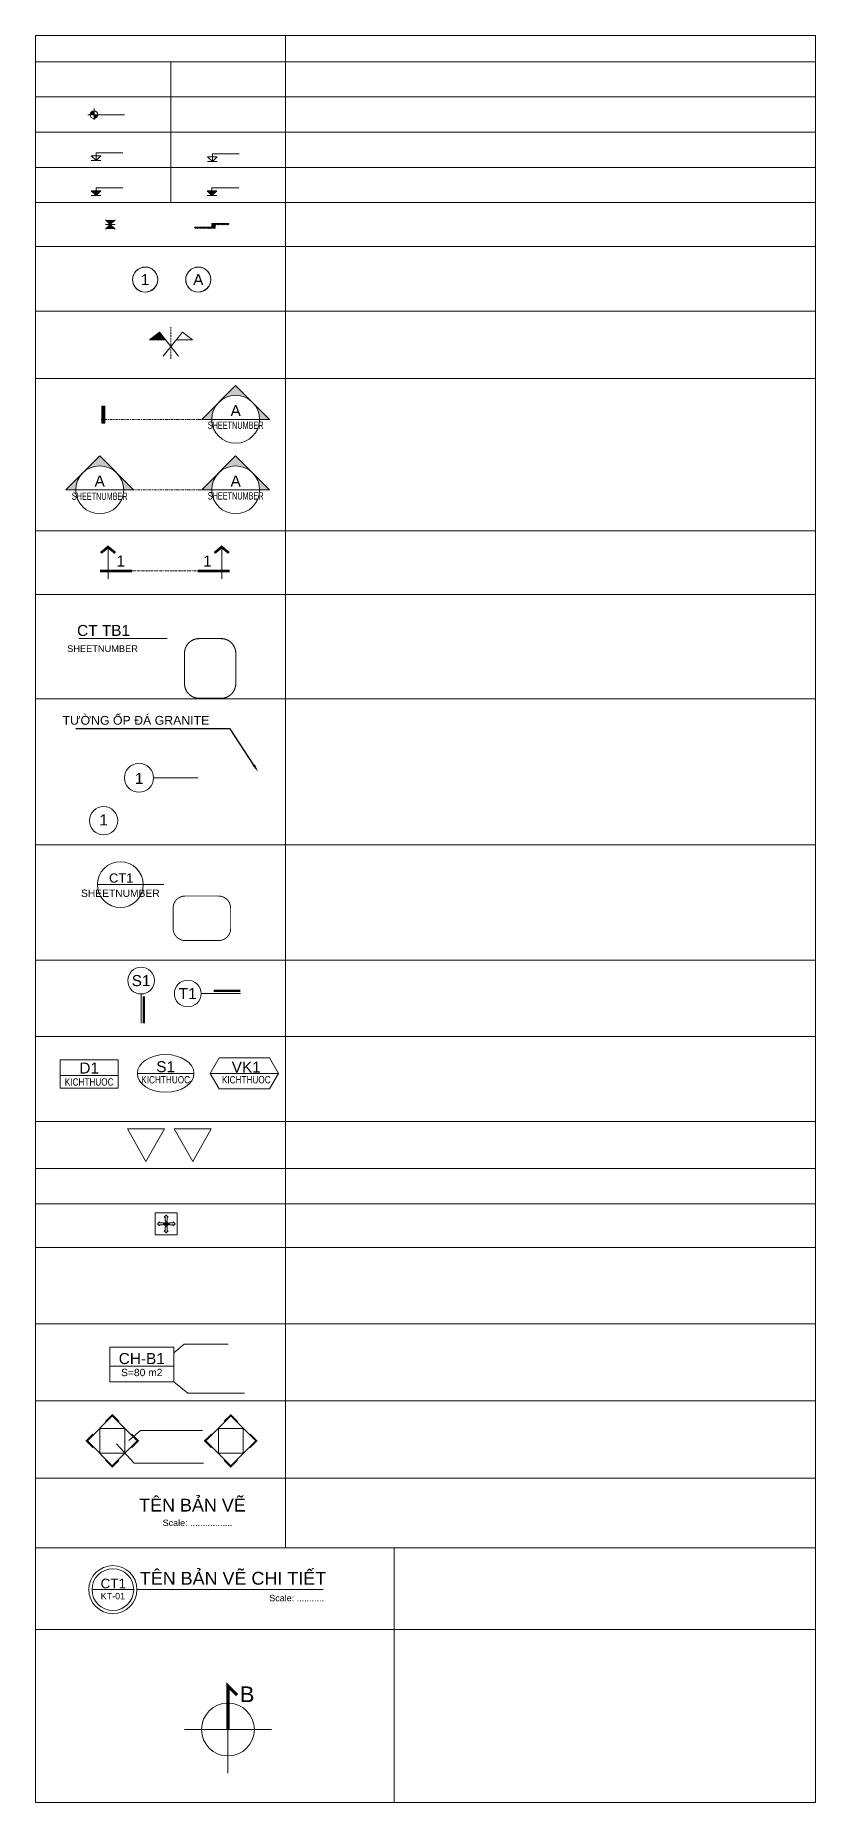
# Paper-space layout 'M58' of a CAD drawing. Header units: millimetres. Extents: x -299 to 929, y -16 to 624.
# Drawn here: x 716 to 928.6, y -0.5 to 481.5 of the extents above.
import ezdxf
from ezdxf import colors
from ezdxf.entities.mleader import LeaderData, LeaderLine
from ezdxf.enums import TextEntityAlignment as Align
from ezdxf.math import Vec2, Vec3

# ---------------------------------------------------------------- set-up
doc = ezdxf.new("R2010")
doc.units = ezdxf.units.MM
doc.header["$MEASUREMENT"] = 0
doc.set_wipeout_variables(frame=1)
doc.linetypes.add('CENTER', pattern=[3, 1.5, -0.5, 0.5, -0.5])
doc.linetypes.add('HIDDEN', pattern=[0.75, 0.5, -0.25])
doc.layers.get('Defpoints').update_dxf_attribs({"color": 6})
for name, color, linetype, lineweight in [('A-HATCH', 251, 'Continuous', 5), ('A-KY HIEU', 34, 'Continuous', 20), ('A-NET KHUAT', 250, 'HIDDEN', 9), ('A-NET THAY', 125, 'Continuous', 18)]:
    doc.layers.add(name, color=color, linetype=linetype, lineweight=lineweight)
doc.styles.add('A1-arial', font='arial.ttf', dxfattribs={"width": 0.8})
doc.styles.get("Standard").update_dxf_attribs({"font": 'arial.ttf'})

# ---------------------------------------------------------------- blocks, each defined once
blk = doc.blocks.new('Tag - Metric')
blk.add_lwpolyline([(0, 3.44), (-1.1, 3.26), (-2.06, 2.76), (-2.71, 2.12), (-3.13, 1.43), (-3.37, 0.73), (-3.44, 0), (-3.3, -0.99), (-2.83, -1.96), (-2.11, -2.72), (-1.16, -3.24), (0, -3.44), (1.28, -3.19), (2.29, -2.57), (2.96, -1.75), (3.33, -0.88), (3.44, 0), (3.34, 0.84), (3.08, 1.53), (2.65, 2.2), (1.84, 2.91), (1.07, 3.27), (0, 3.44)], close=True)
blk.add_circle((0, 0), 3.44)
at = {"style": 'A1-arial', "flags": 8}
blk.add_attdef('1', text='', height=3, dxfattribs=at).set_placement((0, 0), align=Align.MIDDLE_CENTER)
blk = doc.blocks.new('chenhcot')
at = {"layer": 'A-KY HIEU'}
h = blk.add_hatch(color=256, dxfattribs=at)
h.paths.add_polyline_path([(200, 187), (0, 187), (0, 0)])
h.paths.add_polyline_path([(0, 187), (-200, 187), (0, 0)])
h = blk.add_hatch(color=256, dxfattribs=at)
h.paths.add_polyline_path([(200, -188), (0, -188), (0, 0)])
h.paths.add_polyline_path([(0, -188), (-200, -188), (0, 0)])
for p, q in [((-200, 187), (0, 0)), ((-200, -188), (0, 0)), ((-200, 0), (200, 0)), ((0, 0), (200, 187)), ((0, 0), (200, -188))]:
    blk.add_line(p, q, dxfattribs=at)
at = {"color": 6, "style": 'A1-arial'}
for tag, p in [('%%P0.000', (-565, 283)), ('-0.050', (-570, -551))]:
    blk.add_attdef(tag, p, '', height=250, dxfattribs=at)
blk = doc.blocks.new('cotxaytho')
at = {"layer": 'A-KY HIEU'}
h = blk.add_hatch(color=256, dxfattribs=at)
h.paths.add_polyline_path([(200, 188), (0, 188), (0, 0)])
h.paths.add_polyline_path([(0, 188), (-200, 188), (0, 0)])
for p, q in [((-200, 188), (0, 0)), ((-200, 188), (200, 188)), ((-200, 0), (200, 0)), ((0, 312), (0, 0)), ((0, 312), (1100, 312)), ((0, 0), (200, 188))]:
    blk.add_line(p, q, dxfattribs=at)
at = {"color": 6, "style": 'A1-arial'}
blk.add_attdef('-0.050', (35, 402), '', height=250, dxfattribs=at)
blk = doc.blocks.new('cothoanthien')
at = {"layer": 'A-KY HIEU'}
for p, q in [((-200, 188), (200, 188)), ((-200, 188), (0, 0)), ((-200, 0), (200, 0)), ((0, 312), (1100, 312)), ((0, 312), (0, 0)), ((0, 0), (200, 188))]:
    blk.add_line(p, q, dxfattribs=at)
at = {"color": 6, "style": 'A1-arial'}
blk.add_attdef('%%P0.000', (36, 390), '', height=250, dxfattribs=at)
blk = doc.blocks.new('cotMB')
h = blk.add_hatch(color=256)
h.paths.add_polyline_path([(0, 156, 0.414214), (-156, 0), (0, 0)])
h.paths.add_polyline_path([(156, 0), (0, 0), (0, -156, 0.414214)])
for p, q in [((-256, 0), (1244, 0)), ((0, 256), (0, -206))]:
    blk.add_line(p, q)
blk.add_circle((0, 0), 156)
at = {"color": 6, "style": 'A1-arial'}
for tag, p in [('%%P0.000', (200, 85)), ('-0.050', (200, -317))]:
    blk.add_attdef(tag, p, '', height=250, dxfattribs=at)
blk = doc.blocks.new('KH-do doc')
at = {"layer": 'A-KY HIEU'}
blk.add_lwpolyline([(-1250, 0, 0, 100, 0), (-1000, 0, 0, 0, 0), (0, 0, 0, 0, 0)], format="xyseb", dxfattribs=at)
blk = doc.blocks.new('cot HTMC nhieutang')
at = {"layer": 'A-KY HIEU'}
for p, q in [((-200, 188), (200, 188)), ((-200, 188), (0, 0)), ((-200, 0), (200, 0)), ((0, 313), (1100, 313)), ((0, 313), (0, 0)), ((0, 0), (200, 188))]:
    blk.add_line(p, q, dxfattribs=at)
at = {"color": 6, "style": 'A1-arial'}
for p in [(36, 1880), (36, 1580), (36, 1280), (36, 980), (36, 680), (36, 380)]:
    blk.add_attdef('%%P0.000', p, '', height=250, dxfattribs=at)
blk = doc.blocks.new('cotthoMC-nhieutang')
at = {"layer": 'A-KY HIEU'}
h = blk.add_hatch(color=256, dxfattribs=at)
h.paths.add_polyline_path([(200, 188), (0, 188), (0, 0)])
h.paths.add_polyline_path([(0, 188), (-200, 188), (0, 0)])
for p, q in [((-200, 188), (0, 0)), ((-200, 188), (200, 188)), ((-200, 0), (200, 0)), ((0, 313), (0, 0)), ((0, 313), (1100, 313)), ((0, 0), (200, 188))]:
    blk.add_line(p, q, dxfattribs=at)
at = {"color": 6, "style": 'A1-arial'}
for p in [(35, 1902), (35, 1602), (35, 1302), (35, 1002), (35, 702), (35, 402)]:
    blk.add_attdef('-0.050', p, '', height=250, dxfattribs=at)
blk = doc.blocks.new('GC MBnéiThÊt')
at = {"layer": 'A-KY HIEU'}
blk.add_line((0, 0), (849, -849), dxfattribs=at)
blk.add_line((0, 0), (849, -849), dxfattribs=at)
for points in [[(0, -1697), (849, -849), (0, 0), (-849, -849)], [(-424, -424), (-424, -1273), (424, -1273), (424, -424), (-424, -424)]]:
    blk.add_lwpolyline(points, close=True, dxfattribs=at)
at = {"layer": 'A-KY HIEU', "const_width": 50}
for points in [[(230, -194), (0, 35), (-230, -194)], [(-654, -619), (-884, -849), (-654, -1078)], [(654, -1078), (884, -849), (654, -619)], [(-230, -1503), (0, -1732), (230, -1503)]]:
    blk.add_lwpolyline(points, dxfattribs=at)
at = {"color": 6, "style": 'A1-arial'}
for tag, height, p in [('2', 250, (0, -247)), ('1', 250, (-597, -849)), ('xxx', 300, (0, -849)), ('3', 250, (568, -849)), ('4', 250, (0, -1401))]:
    blk.add_attdef(tag, text='', height=height, dxfattribs=at).set_placement(p, align=Align.MIDDLE)
blk = doc.blocks.new('KH-Doixung')
at = {"layer": 'A-KY HIEU'}
blk.add_hatch(color=256, dxfattribs=at).paths.add_polyline_path([(-461, 582), (-857, 269), (-213, 269)])
blk.add_hatch(color=256, dxfattribs=at).paths.add_polyline_path([(-461, 582), (-857, 269), (-213, 269)])
for p, q in [((-461, 582), (-857, 269)), ((-461, 582), (-857, 269)), ((-857, 269), (-213, 269)), ((-857, 269), (-213, 269)), ((-461, 582), (303, -383)), ((-461, 582), (303, -383)), ((461, 582), (-303, -383)), ((461, 582), (-303, -383)), ((857, 269), (213, 269)), ((857, 269), (213, 269)), ((461, 582), (857, 269)), ((461, 582), (857, 269))]:
    blk.add_line(p, q, dxfattribs=at)
blk = doc.blocks.new('HGIO2')
at = {"linetype": 'ByBlock'}
for p, q in [((0, -828), (0, 828)), ((-828, 0), (828, 0))]:
    blk.add_line(p, q, dxfattribs=at)
at = {"linetype": 'ByBlock', "const_width": 59.4}
blk.add_lwpolyline([(0, 0), (0, 828), (174, 656)], dxfattribs=at)
at = {"linetype": 'ByBlock'}
blk.add_circle((0, 0), 503, dxfattribs=at)
at = {"color": 6, "style": 'A1-arial'}
blk.add_text('B', height=300, dxfattribs=at).set_placement((224, 521))
blk = doc.blocks.new('DIEM OP LAT DAU TIEN')
at = {"layer": 'A-KY HIEU'}
h = blk.add_hatch(color=256, dxfattribs=at)
edge = h.paths.add_edge_path()
edge.add_arc((0, 0), 0.273, 0, 360)
for p, q in [((-0.55, 0), (0.55, 0)), ((0, 0.55), (0, -0.55))]:
    blk.add_line(p, q, dxfattribs=at)
for points in [[(-0.76, 0.27), (-1.85, 0.27), (-1.85, 0.55), (-2.4, 0), (-1.85, -0.55), (-1.85, -0.27), (-0.76, -0.27)], [(0.27, 0.76), (0.27, 1.85), (0.55, 1.85), (0, 2.4), (-0.55, 1.85), (-0.27, 1.85), (-0.27, 0.76)], [(0.76, 0.27), (1.85, 0.27), (1.85, 0.55), (2.4, 0), (1.85, -0.55), (1.85, -0.27), (0.76, -0.27)], [(0.27, -0.76), (0.27, -1.85), (0.55, -1.85), (0, -2.4), (-0.55, -1.85), (-0.27, -1.85), (-0.27, -0.76)]]:
    blk.add_lwpolyline(points, close=True, dxfattribs=at)
for radius in [0.545, 0.273]:
    blk.add_circle((0, 0), radius, dxfattribs=at)
blk = doc.blocks.new('CHENH CAO DO')
at = {"layer": 'A-HATCH'}
h = blk.add_hatch(dxfattribs=at)
h.set_pattern_fill('ANSI31', color=256, scale=2.4, angle=180, style=0)
h.set_pattern_definition([(225, (-72.19446, -571.7625), (0.21213203, -0.21213203), [])])
h.paths.add_polyline_path([(1.2, 0.7), (5.6, 0.7), (5.6, 1.2), (0, 1.2), (0, 0), (-5.6, 0), (-5.6, -0.5), (1.2, -0.5)])
at = {"layer": 'A-KY HIEU'}
blk.add_lwpolyline([(-5.6, 0), (0, 0), (0, 1.2), (5.6, 1.2)], dxfattribs=at)
blk = doc.blocks.new('VATLIEU SAN')
blk.add_wipeout([(-5.88, 10.46), (5.88, 10.46), (0, 0)]).dxf.layer = 'Defpoints'
at = {"layer": 'A-KY HIEU'}
blk.add_lwpolyline([(-5.88, 10.46), (5.88, 10.46), (0, 0)], close=True, dxfattribs=at)
blk = doc.blocks.new('*U47')
h = blk.add_hatch(color=256)
edge = h.paths.add_edge_path()
edge.add_line((-37.05, 0), (-39.76, 0))
edge.add_line((-39.76, 0), (-30.52, 9.24))
edge.add_line((-30.52, 9.24), (-21.28, 0))
edge.add_line((-21.28, 0), (-23.99, 0))
edge.add_arc((-30.52, 0), 6.53, 360, 540)
h = blk.add_hatch(color=256)
edge = h.paths.add_edge_path()
edge.add_line((0, 0), (-2.71, 0))
edge.add_line((-2.71, 0), (6.53, 9.24))
edge.add_line((6.53, 9.24), (15.77, 0))
edge.add_line((15.77, 0), (13.06, 0))
edge.add_arc((6.53, 0), 6.53, 360, 540)
for p, q in [((-37.05, 0), (-23.99, 0)), ((0, 0), (13.06, 0))]:
    blk.add_line(p, q)
at = {"linetype": 'CENTER', "ltscale": 0.5}
blk.add_line((0, 0), (-23.99, 0), dxfattribs=at)
for points in [[(-37.05, 0), (-39.76, 0), (-30.52, 9.24), (-21.28, 0), (-23.99, 0, 1)], [(0, 0), (-2.71, 0), (6.53, 9.24), (15.77, 0), (13.06, 0, 1)]]:
    blk.add_lwpolyline(points, format="xyb", close=True)
for centre in [(-30.52, 0), (6.53, 0)]:
    blk.add_circle(centre, 6.53)
at = {"style": 'A1-arial', "flags": 8}
for tag, p in [('VIEWNUMBER-B', (-30.52, 0)), ('VIEWNUMBER', (6.53, 0))]:
    blk.add_attdef(tag, text='', height=3, dxfattribs=at).set_placement(p, align=Align.BOTTOM_CENTER)
at = {"style": 'A1-arial', "width": 0.65, "flags": 8}
for tag, p in [('SHEETNUMBER-B', (-30.52, -0.74)), ('SHEETNUMBER', (6.53, -0.64))]:
    blk.add_attdef(tag, text='', height=2, dxfattribs=at).set_placement(p, align=Align.TOP_CENTER)
blk = doc.blocks.new('*U45')
h = blk.add_hatch(color=256)
edge = h.paths.add_edge_path()
edge.add_line((0, 0), (-2.71, 0))
edge.add_line((-2.71, 0), (6.53, 9.24))
edge.add_line((6.53, 9.24), (15.77, 0))
edge.add_line((15.77, 0), (13.06, 0))
edge.add_arc((6.53, 0), 6.53, 360, 540)
blk.add_hatch(color=256).paths.add_polyline_path([(-29.9, 3.57), (-29.15, 3.57), (-29.15, -1), (-29.9, -1)])
at = {"linetype": 'CENTER', "ltscale": 0.5}
blk.add_line((0, 0), (-30.15, 0), dxfattribs=at)
blk.add_line((0, 0), (13.06, 0))
blk.add_lwpolyline([(0, 0), (-2.71, 0), (6.53, 9.24), (15.77, 0), (13.06, 0, 1)], format="xyb", close=True)
blk.add_lwpolyline([(-29.9, 3.57), (-29.15, 3.57), (-29.15, -1), (-29.9, -1)], close=True)
blk.add_circle((6.53, 0), 6.53)
at = {"style": 'A1-arial', "flags": 8}
blk.add_attdef('VIEWNUMBER', text='', height=3, dxfattribs=at).set_placement((6.53, 0), align=Align.BOTTOM_CENTER)
at = {"style": 'A1-arial', "width": 0.65, "flags": 8}
blk.add_attdef('SHEETNUMBER', text='', height=2, dxfattribs=at).set_placement((6.53, -0.61), align=Align.TOP_CENTER)
blk = doc.blocks.new('*U38')
for p, q in [((-31.56, -5.68), (-31.56, 4.47)), ((4.57, -5.68), (4.57, 4.47))]:
    blk.add_line(p, q)
at = {"const_width": 0.813}
for points in [[(-33.85, 2.58), (-31.56, 4.47), (-29.28, 2.58)], [(6.86, 2.58), (4.57, 4.47), (2.29, 2.58)], [(-23.94, -3.15), (-34.11, -3.15)], [(-3.05, -3.15), (7.12, -3.15)]]:
    blk.add_lwpolyline(points, dxfattribs=at)
at = {"linetype": 'CENTER', "ltscale": 0.5}
blk.add_lwpolyline([(-23.94, -3.15), (-3.05, -3.15)], dxfattribs=at)
at = {"style": 'A1-arial'}
for tag, p in [('1', (-27.53, 0)), ('2', (0, 0))]:
    blk.add_attdef(tag, text='', height=3.5, dxfattribs=at).set_placement(p, align=Align.MIDDLE_CENTER)
blk = doc.blocks.new('*U36')
blk.add_lwpolyline([(-18.96, 0), (-4.84, 0)])
blk.add_lwpolyline([(-4.84, 0, 0, 0, 0), (-1.25, -4.07, 0.96, 0, 0), (0.39, -5.93, 0, 0, 0)], format="xyseb")
blk.add_circle((-23.57, 0), 4.61)
at = {"style": 'A1-arial', "flags": 8}
blk.add_attdef('VIEW-NUMBER', text='', height=3.5, dxfattribs=at).set_placement((-23.5, -0.18), align=Align.MIDDLE_CENTER)
blk = doc.blocks.new('KH-So Caukien')
at = {"layer": 'A-KY HIEU'}
blk.add_circle((0, 0), 225, dxfattribs=at)
at = {"layer": 'A-KY HIEU', "color": 6, "style": 'A1-arial'}
blk.add_attdef('12', text='', height=250, dxfattribs=at).set_placement((0, 0), align=Align.MIDDLE_CENTER)
blk = doc.blocks.new('*U33')
blk.add_line((-27.18, 4.15), (-12.18, 4.15))
blk.add_lwpolyline([(-13.28, 4.15), (-5.39, 4.15)])
blk.add_lwpolyline([(-5.39, 4.15, 0, 0, 0), (-2.86, 1.15, 0.96, 0, 0), (-1.26, -0.75, 0, 0, 0)], format="xyseb")
at = {"linetype": 'HIDDEN', "ltscale": 0.3, "const_width": 0.3}
blk.add_lwpolyline([(1.57, -14.16), (12.41, -14.16, 0.414214), (16.41, -10.16), (16.41, -3.58, 0.414214), (12.41, 0.42), (1.57, 0.42, 0.414214), (-2.43, -3.58), (-2.43, -10.16, 0.414214)], format="xyb", close=True, dxfattribs=at)
blk.add_circle((-19.68, 4.15), 7.5)
at = {"style": 'A1-arial', "flags": 8}
for tag, height, p in [('VIEW-NUMBER', 3, (-19.39, 6.32)), ('SHEETNUMBER', 2.4, (-19.66, 1.34))]:
    blk.add_attdef(tag, text='', height=height, dxfattribs=at).set_placement(p, align=Align.MIDDLE_CENTER)
blk = doc.blocks.new('*U34')
blk.add_line((0, -4.25), (0, -13.54))
at = {"const_width": 0.75}
blk.add_lwpolyline([(0.83, -13.54), (0.83, -5.04)], dxfattribs=at)
blk.add_circle((0, 0), 4.25)
at = {"style": 'A1-arial'}
blk.add_attdef('FN', text='', height=3.5, dxfattribs=at).set_placement((0, 0), align=Align.MIDDLE_CENTER)
blk = doc.blocks.new('*U30')
blk.add_line((4.25, 0), (16.78, 0))
at = {"const_width": 0.75}
blk.add_lwpolyline([(16.78, 0.83), (8.28, 0.83)], dxfattribs=at)
blk.add_circle((0, 0), 4.25)
at = {"style": 'A1-arial'}
blk.add_attdef('FN', text='', height=3.5, dxfattribs=at).set_placement((0, 0), align=Align.MIDDLE_CENTER)
blk = doc.blocks.new('CUA DI A2-A3')
blk.add_line((-7.87, 0), (7.87, 0))
blk.add_lwpolyline([(-7.87, -3.43), (7.87, -3.43), (7.87, 4.29), (-7.87, 4.29)], close=True)
at = {"style": 'A1-arial'}
blk.add_attdef('KYHIEU', text='', height=3, dxfattribs=at).set_placement((0, 3.54), align=Align.TOP_CENTER)
blk.add_attdef('KICHTHUOC', text='', height=2, dxfattribs=at).set_placement((0, -3.36), align=Align.BOTTOM_CENTER)
blk = doc.blocks.new('CUASO A2-A3')
blk.add_line((-7.71, 0), (7.71, 0))
blk.add_ellipse((0, 0), major_axis=(-7.71, 0), ratio=0.666667)
at = {"style": 'A1-arial'}
blk.add_attdef('KYHIEU', text='', height=3, dxfattribs=at).set_placement((0, 3.33), align=Align.TOP_CENTER)
blk.add_attdef('KICHTHUOC', text='', height=2, dxfattribs=at).set_placement((0, -3.33), align=Align.BOTTOM_CENTER)
blk = doc.blocks.new('VACHKINH A2-A3')
blk.add_line((-9.29, 0), (9.29, 0))
blk.add_lwpolyline([(-9.29, 0), (-6.86, -4.22), (6.86, -4.22), (9.29, 0), (6.86, 4.22), (-6.86, 4.22)], close=True)
at = {"style": 'A1-arial'}
blk.add_attdef('KYHIEU', text='', height=3, dxfattribs=at).set_placement((0.52, 3.22), align=Align.TOP_CENTER)
blk.add_attdef('KICHTHUOC', text='', height=2, dxfattribs=at).set_placement((0.52, -3.33), align=Align.BOTTOM_CENTER)
blk = doc.blocks.new('ky hieu phong 2')
blk.add_line((-8.37, 0), (9.09, 0))
blk.add_lwpolyline([(-8.37, -4.29), (9.09, -4.29), (9.09, 5.14), (-8.37, 5.14)], close=True)
at = {"style": 'A1-arial'}
blk.add_attdef('KYHIEU', text='', height=3, dxfattribs=at).set_placement((0.36, 3.54), align=Align.TOP_CENTER)
blk.add_attdef('KICHTHUOC', text='', height=2, dxfattribs=at).set_placement((0.36, -3.36), align=Align.BOTTOM_CENTER)
blk = doc.blocks.new('Drawing Title - Metric')
at = {"style": 'A1-arial', "flags": 8}
blk.add_attdef('VIEWNAME', text='', height=4, dxfattribs=at).set_placement((25.62, -12.99), align=Align.BOTTOM_LEFT)
blk.add_attdef('VPSCALE', text='', height=2, dxfattribs=at).set_placement((54.7, -14.31), align=Align.TOP_RIGHT)
blk = doc.blocks.new('*U44')
for p, q in [((7.5, 0), (65.53, 0.01)), ((6.5, 0), (-6.5, 0))]:
    blk.add_line(p, q)
for radius in [7.5, 6.5]:
    blk.add_circle((0, 0.01), radius)
at = {"style": 'A1-arial', "flags": 8}
blk.add_attdef('VIEWNAME', text='', height=4, dxfattribs=at).set_placement((8.38, 3.54), align=Align.MIDDLE_LEFT)
for tag, height, p in [('VIEWNUMBER', 3, (0.13, 1.91)), ('SHEETNUMBER', 2, (0, -2.02))]:
    blk.add_attdef(tag, text='', height=height, dxfattribs=at).set_placement(p, align=Align.MIDDLE_CENTER)
blk.add_attdef('VPSCALE', text='', height=2, dxfattribs=at).set_placement((65.78, -2.62), align=Align.MIDDLE_RIGHT)
blk = doc.blocks.new('*U49')
blk.add_line((-30.15, 0), (-17.35, 0))
blk.add_lwpolyline([(-17.35, 0), (-6.12, 0)])
blk.add_lwpolyline([(-6.12, 0, 0, 0, 0), (-2.78, -4.83, 0.96, 0, 0), (-1.36, -6.87, 0, 0, 0)], format="xyseb")
at = {"linetype": 'HIDDEN', "ltscale": 0.3, "const_width": 0.3}
blk.add_lwpolyline([(2.61, -16.33), (8.58, -16.33, 0.414214), (12.58, -12.33), (12.58, -4.05, 0.414214), (8.58, -0.05), (2.61, -0.05, 0.414214), (-1.39, -4.05), (-1.39, -12.33, 0.414214)], format="xyb", close=True, dxfattribs=at)
at = {"style": 'A1-arial', "flags": 8}
for tag, height, p in [('VIEW-NUMBER', 3, (-23.45, 2.17)), ('SHEETNUMBER', 1.8, (-23.73, -2.81))]:
    blk.add_attdef(tag, text='', height=height, dxfattribs=at).set_placement(p, align=Align.MIDDLE_CENTER)

psp = doc.layouts.new('M58')

# ---------------------------------------------------------------- linework, layer by layer
at = {"layer": 'A-KY HIEU'}
psp.add_lwpolyline([(748.7, 160.31), (754.7, 160.31), (754.7, 154.31), (748.7, 154.31)], close=True, dxfattribs=at)
for points in [[(753.75, 122.17), (756.56, 124.57), (768.55, 124.57)], [(753.75, 114.29), (757.58, 111.19), (773, 111.19)], [(738.15, 97.34), (742.93, 92.12), (761.86, 92.12)], [(741.46, 98.23), (744.65, 100.96), (761.54, 100.96)]]:
    psp.add_lwpolyline(points, dxfattribs=at)
at = {"layer": 'A-NET KHUAT'}
psp.add_line((752.96, 393.27), (752.96, 401.94), dxfattribs=at)
at = {"layer": 'A-NET THAY'}
for p, q in [((784.15, 481.48), (784.15, 69.01)), ((716.02, 474.28), (928.65, 474.28)), ((752.93, 435.88), (752.93, 474.28)), ((716.02, 464.68), (928.65, 464.68)), ((716.02, 455.08), (928.65, 455.08)), ((716.02, 445.48), (928.65, 445.48)), ((716.02, 435.88), (928.65, 435.88)), ((716.02, 423.88), (928.65, 423.88)), ((716.02, 406.28), (928.65, 406.28)), ((716.02, 387.94), (928.65, 387.94)), ((716.02, 346.36), (928.65, 346.36)), ((716.02, 328.96), (928.65, 328.96)), ((716.02, 300.53), (928.65, 300.53)), ((716.02, 260.7), (928.65, 260.7)), ((716.02, 229.26), (928.65, 229.26)), ((716.02, 208.47), (928.65, 208.47)), ((716.02, 185.25), (928.65, 185.25)), ((716.02, 172.41), (928.65, 172.41)), ((716.02, 162.81), (928.65, 162.81)), ((716.02, 150.94), (928.65, 150.94)), ((716.02, 130.1), (928.65, 130.1)), ((716.02, 109.04), (928.65, 109.04)), ((716.02, 87.97), (928.65, 87.97)), ((716.02, 69.01), (928.65, 69.01)), ((813.8, 69.01), (813.8, -0.51)), ((716.02, 46.67), (928.65, 46.67)), ((716.02, -0.51), (928.65, -0.51))]:
    psp.add_line(p, q, dxfattribs=at)

# ---------------------------------------------------------------- block references
at = {"layer": 'A-HATCH'}
for name, p, xscale, yscale, zscale in [('chenhcot', (736.42, 429.9), 0.006666666666569654, 0.006666666666569654, 0.006666666666569654), ('KH-do doc', (757.62, 166.32), 0.00866666666654055, 0.00866666666654055, 0.00866666666654055)]:
    psp.add_blockref(name, p, dxfattribs=dict(at, xscale=xscale, yscale=yscale, zscale=zscale))
at = {"layer": 'A-KY HIEU'}
for name, p, xscale, yscale, zscale in [('cotMB', (732, 459.84), 0.006666666666569654, 0.006666666666569654, 0.006666666666569654), ('cothoanthien', (732.54, 447.33), 0.006666666666569654, 0.006666666666569654, 0.006666666666569654), ('cot HTMC nhieutang', (764.26, 447.06), 0.006666666666569654, 0.006666666666569654, 0.006666666666569654), ('cotxaytho', (732.54, 437.82), 0.006666666666569654, 0.006666666666569654, 0.006666666666569654), ('cotthoMC-nhieutang', (764.15, 437.82), 0.006666666666569654, 0.006666666666569654, 0.006666666666569654), ('GC MBnéiThÊt', (736.98, 104.95), 0.007999999999883585, 0.007999999999883585, 0.007999999999883585), ('GC MBnéiThÊt', (769.27, 104.95), 0.007999999999883585, 0.007999999999883585, 0.007999999999883585), ('HGIO2', (768.5, 19.43), 0.01432835820887703, 0.01432835820887703, 0.01432835820887703)]:
    psp.add_blockref(name, p, dxfattribs=dict(at, xscale=xscale, yscale=yscale, zscale=zscale))
ref = psp.add_blockref('Tag - Metric', (745.95, 414.87), dxfattribs=dict(at, xscale=0.9958624542824018, yscale=0.9958624542824018, zscale=0.9958624542824018))
ref.add_attrib('DETAIL#', '1', dxfattribs={"layer": '0', "height": 3, "style": 'A1-arial'}).set_placement((745.95, 414.87), align=Align.MIDDLE_CENTER)
ref = psp.add_blockref('Tag - Metric', (760.41, 414.87), dxfattribs=dict(at, xscale=0.9958624542824018, yscale=0.9958624542824018, zscale=0.9958624542824018))
ref.add_attrib('DETAIL#', 'A', dxfattribs={"layer": '0', "height": 3, "style": 'A1-arial'}).set_placement((760.41, 414.87), align=Align.MIDDLE_CENTER)
ref = psp.add_blockref('*U45', (764.07, 376.75), dxfattribs=at)
ref.add_attrib('SHEETNUMBER', 'SHEETNUMBER', dxfattribs={"layer": '0', "height": 2, "style": 'A1-arial', "width": 0.65}).set_placement((770.6, 376.15), align=Align.TOP_CENTER)
ref.add_attrib('VIEWNUMBER', 'A', dxfattribs={"layer": '0', "height": 3, "style": 'A1-arial'}).set_placement((770.6, 376.75), align=Align.BOTTOM_CENTER)
ref = psp.add_blockref('*U47', (764.07, 357.53), dxfattribs=at)
ref.add_attrib('VIEWNUMBER', 'A', dxfattribs={"layer": '0', "height": 3, "style": 'A1-arial'}).set_placement((770.6, 357.53), align=Align.BOTTOM_CENTER)
ref.add_attrib('SHEETNUMBER', 'SHEETNUMBER', dxfattribs={"layer": '0', "height": 2, "style": 'A1-arial', "width": 0.65}).set_placement((770.6, 356.89), align=Align.TOP_CENTER)
ref.add_attrib('VIEWNUMBER-B', 'A', dxfattribs={"layer": '0', "height": 3, "style": 'A1-arial'}).set_placement((733.55, 357.53), align=Align.BOTTOM_CENTER)
ref.add_attrib('SHEETNUMBER-B', 'SHEETNUMBER', dxfattribs={"layer": '0', "height": 2, "style": 'A1-arial', "width": 0.65}).set_placement((733.55, 356.79), align=Align.TOP_CENTER)
for name, p, xscale, yscale, zscale, values in [('*U38', (762.87, 338.11), 0.8571428571428571, 0.8571428571428571, 0.8571428571428571, {'2': '1', '1': '1'}), ('*U33', (755.56, 246.4), 0.8333333333333334, 0.8333333333333334, 0.8333333333333334, {'VIEW-NUMBER': 'CT1', 'SHEETNUMBER': 'SHEETNUMBER'}), ('*U34', (744.83, 223.68), 0.8571428571428571, 0.8571428571428571, 0.8571428571428571, {'FN': 'S1'}), ('*U30', (757.53, 220.15), 0.8571428571428571, 0.8571428571428571, 0.8571428571428571, {'FN': 'T1'}), ('Drawing Title - Metric', (721.87, 89.2), 0.875, 0.875, 0.875, {'VPSCALE': 'Scale: .................', 'VIEWNAME': 'TÊN BẢN VẼ'})]:
    psp.add_blockref(name, p, dxfattribs=dict(at, xscale=xscale, yscale=yscale, zscale=zscale)).add_auto_attribs(values)
ref = psp.add_blockref('*U49', (758.05, 317.01), dxfattribs=at)
ref.add_attrib('VIEW-NUMBER', 'CT TB1', dxfattribs={"layer": '0', "height": 3, "style": 'A1-arial'}).set_placement((734.6, 319.18), align=Align.MIDDLE_CENTER)
ref.add_attrib('SHEETNUMBER', 'SHEETNUMBER', dxfattribs={"layer": '0', "height": 1.8, "style": 'A1-arial'}).set_placement((734.32, 314.21), align=Align.MIDDLE_CENTER)
ref = psp.add_blockref('*U36', (764.46, 279), dxfattribs=dict(at, xscale=0.8571428571428571, yscale=0.8571428571428571, zscale=0.8571428571428571))
ref.add_attrib('VIEW-NUMBER', '1', dxfattribs={"layer": '0', "height": 3, "style": 'A1-arial'}).set_placement((744.32, 278.85), align=Align.MIDDLE_CENTER)
ref = psp.add_blockref('KH-So Caukien', (734.61, 267.3), dxfattribs=dict(at, xscale=0.01714285714285714, yscale=0.01714285714285714, zscale=0.01714285714285714))
ref.add_attrib('12', '1', dxfattribs={"layer": '0', "color": 0, "height": 3, "style": 'A1-arial'}).set_placement((734.61, 265.1), align=Align.BOTTOM_CENTER)
ref = psp.add_blockref('CUASO A2-A3', (751.52, 198.38), dxfattribs=at)
ref.add_attrib('KICHTHUOC', 'KICHTHUOC', dxfattribs={"layer": '0', "height": 2, "style": 'A1-arial', "width": 0.8}).set_placement((751.52, 195.05), align=Align.BOTTOM_CENTER)
ref.add_attrib('KYHIEU', 'S1', dxfattribs={"layer": '0', "height": 3, "style": 'A1-arial'}).set_placement((751.52, 201.71), align=Align.TOP_CENTER)
ref = psp.add_blockref('VACHKINH A2-A3', (772.97, 198.38), dxfattribs=at)
ref.add_attrib('KICHTHUOC', 'KICHTHUOC', dxfattribs={"layer": '0', "height": 2, "style": 'A1-arial', "width": 0.8}).set_placement((773.49, 195.06), align=Align.BOTTOM_CENTER)
ref.add_attrib('KYHIEU', 'VK1', dxfattribs={"layer": '0', "height": 3, "style": 'A1-arial'}).set_placement((773.49, 201.6), align=Align.TOP_CENTER)
ref = psp.add_blockref('CUA DI A2-A3', (730.68, 197.81), dxfattribs=at)
ref.add_attrib('KICHTHUOC', 'KICHTHUOC', dxfattribs={"layer": '0', "height": 2, "style": 'A1-arial', "width": 0.8}).set_placement((730.68, 194.45), align=Align.BOTTOM_CENTER)
ref.add_attrib('KYHIEU', 'D1', dxfattribs={"layer": '0', "height": 3, "style": 'A1-arial'}).set_placement((730.68, 201.35), align=Align.TOP_CENTER)
psp.add_blockref('DIEM OP LAT DAU TIEN', (751.7, 157.31), dxfattribs=at)
psp.add_blockref('ky hieu phong 2', (744.66, 118.57), dxfattribs=at).add_auto_attribs({'KICHTHUOC': 'S=80 m2', 'KYHIEU': 'CH-B1'})
ref = psp.add_blockref('*U44', (737.14, 57.58), dxfattribs=dict(at, xscale=0.875, yscale=0.875, zscale=0.875))
ref.add_attrib('VIEWNAME', 'TÊN BẢN VẼ CHI TIẾT', dxfattribs={"layer": '0', "height": 3.5, "style": 'A1-arial', "flags": 8}).set_placement((744.47, 60.69), align=Align.MIDDLE_LEFT)
ref.add_attrib('SHEETNUMBER', 'KT-01', dxfattribs={"layer": '0', "height": 1.75, "style": 'A1-arial', "flags": 8}).set_placement((737.14, 55.82), align=Align.MIDDLE_CENTER)
ref.add_attrib('VPSCALE', 'Scale: ...........', dxfattribs={"layer": '0', "height": 1.75, "style": 'A1-arial'}).set_placement((794.7, 55.29), align=Align.MIDDLE_RIGHT)
ref.add_attrib('VIEWNUMBER', 'CT1', dxfattribs={"layer": '0', "height": 2.625, "style": 'A1-arial', "flags": 8}).set_placement((737.25, 59.26), align=Align.MIDDLE_CENTER)
at = {"layer": 'A-NET THAY'}
for name, p, xscale, yscale, zscale in [('CHENH CAO DO', (764.08, 429.2), 0.8333333333333334, 0.8333333333333334, 0.8333333333333334), ('KH-Doixung', (752.96, 396.57), 0.006857142857043072, 0.006857142857043072, 0.006857142857043072)]:
    psp.add_blockref(name, p, dxfattribs=dict(at, xscale=xscale, yscale=yscale, zscale=zscale))

# ---------------------------------------------------------------- leaders
at = {"layer": 'A-KY HIEU'}
ml = psp.add_multileader_mtext('Standard', dxfattribs=at)
ml.set_content('TƯỜNG ỐP ĐÁ GRANITE', color=256)
ml.set_leader_properties()
ml.build(insert=Vec2(0, 0))
ml.multileader.update_dxf_attribs({"text_left_attachment_type": 2, "text_right_attachment_type": 5, "dogleg_length": 0.36, "arrow_head_size": 2.2})
ctx = ml.context
ctx.base_point, ctx.char_height, ctx.arrow_head_size, ctx.landing_gap_size, ctx.plane_origin = Vec3(722.67, 294.35), 2.4, 2.2, 1, Vec3(776.74, 280.61)
ctx.left_attachment, ctx.right_attachment, ctx.text_align_type = 2, 5, 2
notes = []
notes.append((ctx, [(0, (1, 1, 0), (769.11, 292.39), (-1, 0), 4.68, [(0, [(776.74, 280.61)], 0, [])])]))
ctx.mtext.insert, ctx.mtext.alignment, ctx.mtext.flow_direction = Vec3(763.43, 295.87), 3, 5
for ctx, leaders in notes:
    for number, flags, end, landing, length, lines in leaders:
        leader = LeaderData()
        leader.index, (leader.has_last_leader_line, leader.has_dogleg_vector, leader.attachment_direction) = number, flags
        leader.last_leader_point, leader.dogleg_vector, leader.dogleg_length = Vec3(end), Vec3(landing), length
        for number, points, colour, breaks in lines:
            line = LeaderLine()
            line.index, line.vertices, line.color, line.breaks = number, Vec3.list(points), colors.encode_raw_color(colour), breaks
            leader.lines.append(line)
        ctx.leaders.append(leader)

# ---------------------------------------------------------------- next in the draw order: linework, layer by layer
at = {"layer": 'A-NET THAY'}
psp.add_lwpolyline([(928.65, -0.51), (928.65, 481.48), (716.02, 481.48), (716.02, -0.51)], dxfattribs=at)

# ---------------------------------------------------------------- next in the draw order: block references
at = {"layer": 'A-KY HIEU', "xscale": 0.8571428571428571, "yscale": 0.8571428571428571, "zscale": 0.8571428571428571}
for p in [(746.14, 174.31), (758.91, 174.31)]:
    psp.add_blockref('VATLIEU SAN', p, dxfattribs=at)

doc.saveas('drawing.dxf')
